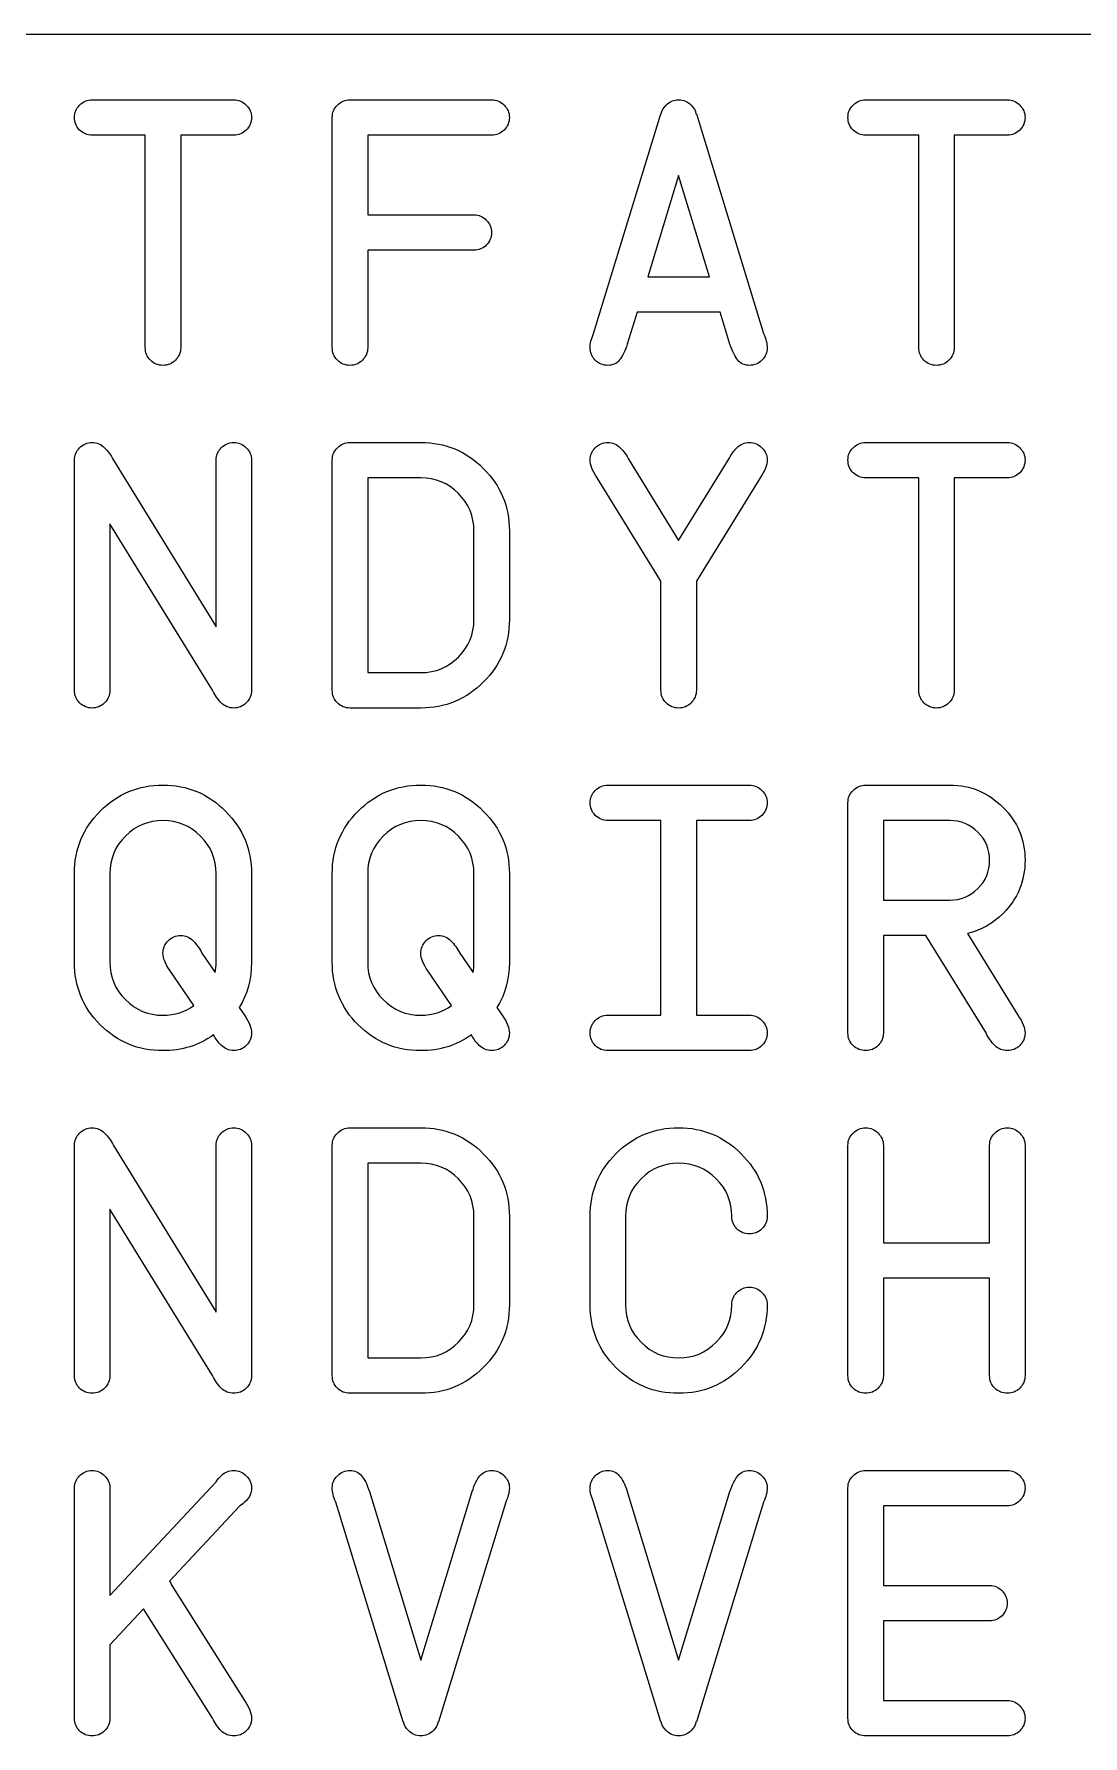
# Model space of a CAD drawing. Extents: x 0.3 to 81.7, y -40.7 to 31.5.
# Drawn here: x 19.99 to 28.63, y 17.51 to 31.53 of the extents above; entities that cross this region are included whole.
import ezdxf

# ---------------------------------------------------------------- set-up
doc = ezdxf.new("R2010")
doc.units = 0
doc.layers.add('Layer_1', color=7, linetype='CONTINUOUS')

msp = doc.modelspace()

# ---------------------------------------------------------------- linework, layer by layer
at = {"layer": 'Layer_1', "color": 7}
for p, q in [((2.8575, 31.531278), (81.710386, 31.531278)), ((20.465923, 30.989793), (21.632662, 30.989793)), ((22.589389, 30.989793), (23.756128, 30.989793)), ((26.836323, 30.989793), (28.003061, 30.989793)), ((22.443546, 28.948), (22.443546, 30.843952)), ((24.59618, 29.064673), (25.150381, 30.87312)), ((25.150381, 30.87312), (25.153296, 30.87312)), ((25.439147, 30.87312), (25.442066, 30.87312)), ((25.442066, 30.87312), (25.996267, 29.064673)), ((20.90345, 30.698108), (20.465923, 30.698108)), ((20.90345, 28.948), (20.90345, 30.698108)), ((21.195135, 30.698108), (21.195135, 28.948)), ((21.632662, 30.698108), (21.195135, 30.698108)), ((23.756128, 30.698108), (22.735231, 30.698108)), ((22.735231, 30.698108), (22.735231, 30.041817)), ((27.27385, 30.698108), (26.836323, 30.698108)), ((27.27385, 28.948), (27.27385, 30.698108)), ((27.565534, 30.698108), (27.565534, 28.948)), ((28.003061, 30.698108), (27.565534, 30.698108)), ((25.296223, 30.365588), (25.042457, 29.53137)), ((25.549989, 29.53137), (25.296223, 30.365588)), ((22.735231, 30.041817), (23.610285, 30.041817)), ((23.610285, 29.750132), (22.735231, 29.750132)), ((22.735231, 29.750132), (22.735231, 28.948)), ((25.042457, 29.53137), (25.549989, 29.53137)), ((24.953494, 29.239685), (24.87328, 28.977168)), ((25.638953, 29.239685), (24.953494, 29.239685)), ((25.719166, 28.977168), (25.638953, 29.239685)), ((20.568017, 28.123465), (20.568017, 28.123465)), ((22.589389, 28.167218), (23.172759, 28.167218)), ((26.836322, 28.167218), (28.003061, 28.167218)), ((20.320085, 26.125425), (20.320085, 28.021377)), ((20.640938, 28.021377), (21.486824, 26.648998)), ((21.486824, 26.648998), (21.486824, 28.021377)), ((21.778509, 28.021377), (21.778509, 26.125425)), ((22.443547, 26.125425), (22.443547, 28.021377)), ((24.887865, 28.021377), (25.296223, 27.359253)), ((25.296223, 27.359253), (25.704582, 28.021377)), ((22.735232, 27.875533), (22.735232, 26.271266)), ((23.172759, 27.875533), (22.735232, 27.875533)), ((25.119754, 27.073401), (24.625348, 27.875533)), ((25.967098, 27.875533), (25.472693, 27.073401)), ((27.273849, 27.875533), (26.836322, 27.875533)), ((27.273849, 26.125425), (27.273849, 27.875533)), ((27.565534, 27.875533), (27.565534, 26.125425)), ((28.003061, 27.875533), (27.565534, 27.875533)), ((21.457656, 26.125425), (20.61177, 27.497801)), ((20.61177, 27.497801), (20.61177, 26.125425)), ((23.610286, 26.708795), (23.610286, 27.438007)), ((23.901971, 27.438007), (23.901971, 26.708795)), ((25.150381, 27.023815), (25.119754, 27.073401)), ((25.472693, 27.073401), (25.442066, 27.023815)), ((25.150381, 26.125425), (25.150381, 27.023815)), ((25.442066, 27.023815), (25.442066, 26.125425)), ((22.735232, 26.271266), (23.172759, 26.271266)), ((23.172759, 25.979584), (22.589389, 25.979584)), ((24.712857, 25.344643), (25.879597, 25.344643)), ((26.836319, 25.344643), (27.529071, 25.344643)), ((26.690477, 23.30285), (26.690477, 25.198802)), ((25.150385, 25.052958), (24.712857, 25.052958)), ((25.150385, 23.448691), (25.150385, 25.052958)), ((25.879597, 25.052958), (25.442069, 25.052958)), ((25.442069, 25.052958), (25.442069, 23.448691)), ((27.529071, 25.052958), (26.982162, 25.052958)), ((26.982162, 25.052958), (26.982162, 24.396667)), ((27.529071, 25.052958), (27.529071, 25.052958)), ((20.320081, 23.88622), (20.320081, 24.615432)), ((20.611766, 24.615432), (20.611766, 23.88622)), ((21.48682, 23.88622), (21.48682, 24.615432)), ((21.778505, 24.615432), (21.778505, 23.88622)), ((22.443546, 23.88622), (22.443546, 24.615432)), ((22.735231, 24.615432), (22.735231, 23.88622)), ((23.610285, 23.88622), (23.610285, 24.615432)), ((23.90197, 24.615432), (23.90197, 23.88622)), ((26.982162, 24.396667), (27.529071, 24.396667)), ((27.674913, 24.121026), (28.090564, 23.448691)), ((27.332183, 24.104982), (26.982162, 24.104982)), ((26.982162, 24.104982), (26.982162, 23.30285)), ((27.828048, 23.30285), (27.332183, 24.104982)), ((21.370146, 23.959141), (21.479528, 23.800174)), ((23.493611, 23.959141), (23.602993, 23.800174)), ((21.303059, 23.528907), (21.10763, 23.8133)), ((23.426524, 23.528907), (23.231095, 23.8133)), ((21.676415, 23.511404), (21.720168, 23.448691)), ((23.79988, 23.511404), (23.843633, 23.448691)), ((24.712857, 23.448691), (25.150385, 23.448691)), ((25.442069, 23.448691), (25.879597, 23.448691)), ((21.466402, 23.286808), (21.466402, 23.286808)), ((23.589867, 23.286808), (23.589867, 23.286808)), ((25.879597, 23.157009), (24.712857, 23.157009)), ((20.568013, 22.478315), (20.568013, 22.478315)), ((22.589389, 22.522068), (23.172758, 22.522068)), ((20.320081, 20.480275), (20.320081, 22.376227)), ((20.640934, 22.376227), (21.48682, 21.003848)), ((21.48682, 21.003848), (21.48682, 22.376227)), ((21.778505, 22.376227), (21.778505, 20.480275)), ((22.443546, 20.480275), (22.443546, 22.376227)), ((26.690477, 20.480275), (26.690477, 22.376227)), ((26.982162, 22.376227), (26.982162, 21.574092)), ((27.857216, 21.574092), (27.857216, 22.376227)), ((28.148901, 22.376227), (28.148901, 20.480275)), ((22.735231, 22.230383), (22.735231, 20.626116)), ((23.172758, 22.230383), (22.735231, 22.230383)), ((21.457651, 20.480275), (20.611766, 21.852651)), ((20.611766, 21.852651), (20.611766, 20.480275)), ((23.610285, 21.063645), (23.610285, 21.792857)), ((23.90197, 21.792857), (23.90197, 21.063645)), ((24.567015, 21.063645), (24.567015, 21.792857)), ((24.8587, 21.792857), (24.8587, 21.063645)), ((26.982162, 21.574092), (27.857216, 21.574092)), ((27.857216, 21.282407), (26.982162, 21.282407)), ((26.982162, 21.282407), (26.982162, 20.480275)), ((27.857216, 20.480275), (27.857216, 21.282407)), ((25.733754, 21.063645), (25.733754, 21.063645)), ((22.735231, 20.626116), (23.172758, 20.626116)), ((23.172758, 20.334434), (22.589389, 20.334434)), ((26.836323, 19.699493), (28.003062, 19.699493)), ((20.320085, 17.6577), (20.320085, 19.553652)), ((20.61177, 18.669845), (21.486824, 19.604695)), ((20.61177, 19.553652), (20.61177, 18.669845)), ((22.749816, 19.524481), (23.172759, 18.136064)), ((23.172759, 18.136064), (23.595702, 19.524481)), ((24.873284, 19.524481), (25.296226, 18.136064)), ((25.296226, 18.136064), (25.719169, 19.524481)), ((26.69048, 17.6577), (26.69048, 19.553652)), ((21.683711, 19.407808), (21.103259, 18.786521)), ((23.026917, 17.628532), (22.472716, 19.436976)), ((23.872802, 19.436976), (23.318601, 17.628532)), ((25.150384, 17.628532), (24.596183, 19.436976)), ((25.99627, 19.436976), (25.442069, 17.628532)), ((28.003062, 19.407808), (26.982165, 19.407808)), ((26.982165, 19.407808), (26.982165, 18.751517)), ((21.122218, 18.751517), (21.720172, 17.803541)), ((26.982165, 18.751517), (27.857219, 18.751517)), ((20.88887, 18.559005), (20.61177, 18.262945)), ((21.457656, 17.6577), (20.88887, 18.559005)), ((27.857219, 18.459832), (26.982165, 18.459832)), ((26.982165, 18.459832), (26.982165, 17.803541)), ((20.61177, 18.262945), (20.61177, 17.6577)), ((26.982165, 17.803541), (28.003062, 17.803541)), ((23.029833, 17.628532), (23.026917, 17.628532)), ((23.318601, 17.628532), (23.315685, 17.628532)), ((25.153302, 17.628532), (25.150384, 17.628532)), ((25.442069, 17.628532), (25.439151, 17.628532)), ((23.172759, 17.511859), (23.172759, 17.511859)), ((25.296225, 17.511859), (25.296228, 17.511859)), ((28.003062, 17.511859), (26.836323, 17.511859))]:
    msp.add_line(p, q, dxfattribs=at)
for points in [[(20.362375, 30.94604), (20.391544, 30.975209), (20.42606, 30.989793), (20.465923, 30.989793)], [(21.632662, 30.989793), (21.672526, 30.989793), (21.706556, 30.975209), (21.734752, 30.94604)], [(22.485841, 30.94604), (22.515009, 30.975209), (22.549525, 30.989793), (22.589389, 30.989793)], [(23.756128, 30.989793), (23.795991, 30.989793), (23.830021, 30.975209), (23.858217, 30.94604)], [(25.194132, 30.94604), (25.222328, 30.975209), (25.256358, 30.989793), (25.296222, 30.989793)], [(25.296222, 30.989793), (25.336085, 30.989793), (25.370601, 30.975209), (25.39977, 30.94604)], [(26.732774, 30.94604), (26.761943, 30.975209), (26.796459, 30.989793), (26.836323, 30.989793)], [(28.003061, 30.989793), (28.042925, 30.989793), (28.076955, 30.975209), (28.105151, 30.94604)], [(20.320081, 30.843952), (20.320081, 30.883815), (20.334179, 30.917844), (20.362375, 30.94604)], [(20.362375, 30.740402), (20.334179, 30.76957), (20.320081, 30.804087), (20.320081, 30.843952)], [(21.734752, 30.94604), (21.76392, 30.917844), (21.778505, 30.883815), (21.778505, 30.843952)], [(21.778505, 30.843952), (21.778505, 30.804087), (21.76392, 30.76957), (21.734752, 30.740402)], [(22.443546, 30.843952), (22.443546, 30.883815), (22.457644, 30.917844), (22.485841, 30.94604)], [(23.858217, 30.94604), (23.887386, 30.917844), (23.90197, 30.883815), (23.90197, 30.843952)], [(23.90197, 30.843952), (23.90197, 30.804087), (23.887386, 30.76957), (23.858217, 30.740402)], [(25.153296, 30.87312), (25.158158, 30.900343), (25.17177, 30.92465), (25.194132, 30.94604)], [(25.39977, 30.94604), (25.42116, 30.92465), (25.434286, 30.900343), (25.439147, 30.87312)], [(26.69048, 30.843952), (26.69048, 30.883815), (26.704578, 30.917844), (26.732774, 30.94604)], [(26.732774, 30.740402), (26.704578, 30.76957), (26.69048, 30.804087), (26.69048, 30.843952)], [(28.105151, 30.94604), (28.13432, 30.917844), (28.148904, 30.883815), (28.148904, 30.843952)], [(28.148904, 30.843952), (28.148904, 30.804087), (28.13432, 30.76957), (28.105151, 30.740402)], [(20.465923, 30.698108), (20.42606, 30.698108), (20.391544, 30.712206), (20.362375, 30.740402)], [(21.734752, 30.740402), (21.706556, 30.712206), (21.672526, 30.698108), (21.632662, 30.698108)], [(23.858217, 30.740402), (23.830021, 30.712206), (23.795991, 30.698108), (23.756128, 30.698108)], [(26.836323, 30.698108), (26.796459, 30.698108), (26.761943, 30.712206), (26.732774, 30.740402)], [(28.105151, 30.740402), (28.076955, 30.712206), (28.042925, 30.698108), (28.003061, 30.698108)], [(23.610285, 30.041817), (23.650149, 30.041817), (23.684179, 30.027233), (23.712375, 29.998064)], [(23.712375, 29.998064), (23.741543, 29.969868), (23.756128, 29.935839), (23.756128, 29.895976)], [(23.756128, 29.895976), (23.756128, 29.856113), (23.741543, 29.821597), (23.712375, 29.792429)], [(23.712375, 29.792429), (23.684179, 29.764231), (23.650149, 29.750132), (23.610285, 29.750132)], [(24.567011, 28.948), (24.567011, 28.981058), (24.576734, 29.019949), (24.59618, 29.064673)], [(25.996267, 29.064673), (26.015712, 29.019949), (26.025435, 28.981058), (26.025435, 28.948)], [(20.945745, 28.844453), (20.917549, 28.873621), (20.90345, 28.908137), (20.90345, 28.948)], [(21.195135, 28.948), (21.195135, 28.908137), (21.180551, 28.873621), (21.151382, 28.844453)], [(22.485841, 28.844453), (22.457644, 28.873621), (22.443546, 28.908137), (22.443546, 28.948)], [(22.735231, 28.948), (22.735231, 28.908137), (22.720647, 28.873621), (22.691478, 28.844453)], [(24.609306, 28.844453), (24.581109, 28.873621), (24.567011, 28.908137), (24.567011, 28.948)], [(24.87328, 28.977168), (24.853835, 28.91786), (24.831958, 28.873621), (24.807651, 28.844453)], [(25.783337, 28.844453), (25.760002, 28.873621), (25.738612, 28.91786), (25.719166, 28.977168)], [(26.025435, 28.948), (26.025435, 28.908137), (26.010851, 28.873621), (25.981682, 28.844453)], [(27.316144, 28.844453), (27.287948, 28.873621), (27.27385, 28.908137), (27.27385, 28.948)], [(27.565534, 28.948), (27.565534, 28.908137), (27.55095, 28.873621), (27.521782, 28.844453)], [(21.049293, 28.802159), (21.009429, 28.802159), (20.974913, 28.816257), (20.945745, 28.844453)], [(21.151382, 28.844453), (21.123186, 28.816257), (21.089156, 28.802159), (21.049293, 28.802159)], [(22.589389, 28.802159), (22.549525, 28.802159), (22.515009, 28.816257), (22.485841, 28.844453)], [(22.691478, 28.844453), (22.663282, 28.816257), (22.629252, 28.802159), (22.589389, 28.802159)], [(24.712854, 28.802159), (24.67299, 28.802159), (24.638474, 28.816257), (24.609306, 28.844453)], [(24.807651, 28.844453), (24.784317, 28.816257), (24.752717, 28.802159), (24.712854, 28.802159)], [(25.879593, 28.802159), (25.839729, 28.802159), (25.807644, 28.816257), (25.783337, 28.844453)], [(25.981682, 28.844453), (25.953486, 28.816257), (25.919456, 28.802159), (25.879593, 28.802159)], [(27.419692, 28.802159), (27.379828, 28.802159), (27.345312, 28.816257), (27.316144, 28.844453)], [(27.521782, 28.844453), (27.493585, 28.816257), (27.459556, 28.802159), (27.419692, 28.802159)], [(20.320085, 28.021377), (20.320085, 28.06124), (20.334183, 28.095269), (20.362379, 28.123465)], [(20.362379, 28.123465), (20.391548, 28.152634), (20.426064, 28.167218), (20.465928, 28.167218)], [(20.465928, 28.167218), (20.505791, 28.167218), (20.539821, 28.152634), (20.568017, 28.123465)], [(20.568017, 28.123465), (20.597186, 28.095269), (20.621493, 28.06124), (20.640938, 28.021377)], [(21.486824, 28.021377), (21.486824, 28.06124), (21.500922, 28.095269), (21.529118, 28.123465)], [(21.529118, 28.123465), (21.558287, 28.152634), (21.592803, 28.167218), (21.632667, 28.167218)], [(21.632667, 28.167218), (21.67253, 28.167218), (21.70656, 28.152634), (21.734756, 28.123465)], [(21.734756, 28.123465), (21.763925, 28.095269), (21.778509, 28.06124), (21.778509, 28.021377)], [(22.443547, 28.021377), (22.443547, 28.06124), (22.457645, 28.095269), (22.485841, 28.123465)], [(22.485841, 28.123465), (22.51501, 28.152634), (22.549526, 28.167218), (22.589389, 28.167218)], [(23.172759, 28.167218), (23.374021, 28.167218), (23.545629, 28.095756), (23.687582, 27.952831)], [(24.567011, 28.021377), (24.567011, 28.06124), (24.581109, 28.095269), (24.609306, 28.123465)], [(24.609306, 28.123465), (24.638474, 28.152634), (24.67299, 28.167218), (24.712854, 28.167218)], [(24.712854, 28.167218), (24.752717, 28.167218), (24.786747, 28.152634), (24.814943, 28.123465)], [(24.814943, 28.123465), (24.844112, 28.095269), (24.868419, 28.06124), (24.887865, 28.021377)], [(25.704582, 28.021377), (25.724028, 28.06124), (25.747848, 28.095269), (25.776044, 28.123465)], [(25.776044, 28.123465), (25.805213, 28.152634), (25.839729, 28.167218), (25.879593, 28.167218)], [(25.879593, 28.167218), (25.919456, 28.167218), (25.953486, 28.152634), (25.981682, 28.123465)], [(25.981682, 28.123465), (26.010851, 28.095269), (26.025435, 28.06124), (26.025435, 28.021377)], [(26.69048, 28.021377), (26.69048, 28.06124), (26.704578, 28.095269), (26.732774, 28.123465)], [(26.732774, 28.123465), (26.761943, 28.152634), (26.796459, 28.167218), (26.836322, 28.167218)], [(28.003061, 28.167218), (28.042925, 28.167218), (28.076955, 28.152634), (28.105151, 28.123465)], [(28.105151, 28.123465), (28.13432, 28.095269), (28.148904, 28.06124), (28.148904, 28.021377)], [(23.687582, 27.952831), (23.830508, 27.810877), (23.901971, 27.639269), (23.901971, 27.438007)], [(24.625348, 27.875533), (24.586457, 27.932897), (24.567011, 27.981512), (24.567011, 28.021377)], [(26.025435, 28.021377), (26.025435, 27.981512), (26.005989, 27.932897), (25.967098, 27.875533)], [(26.732774, 27.917827), (26.704578, 27.946995), (26.69048, 27.981512), (26.69048, 28.021377)], [(26.836322, 27.875533), (26.796459, 27.875533), (26.761943, 27.889631), (26.732774, 27.917827)], [(28.105151, 27.917827), (28.076955, 27.889631), (28.042925, 27.875533), (28.003061, 27.875533)], [(28.148904, 28.021377), (28.148904, 27.981512), (28.13432, 27.946995), (28.105151, 27.917827)], [(23.481945, 27.747192), (23.396384, 27.832753), (23.293322, 27.875533), (23.172759, 27.875533)], [(23.610286, 27.438007), (23.610286, 27.55857), (23.567506, 27.661632), (23.481945, 27.747192)], [(23.481945, 26.39961), (23.567506, 26.48517), (23.610286, 26.588232), (23.610286, 26.708795)], [(23.901971, 26.708795), (23.901971, 26.507533), (23.830508, 26.335439), (23.687582, 26.192512)], [(23.172759, 26.271266), (23.293322, 26.271266), (23.396384, 26.314047), (23.481945, 26.39961)], [(20.362379, 26.021878), (20.334183, 26.051046), (20.320085, 26.085562), (20.320085, 26.125425)], [(20.61177, 26.125425), (20.61177, 26.085562), (20.597186, 26.051046), (20.568017, 26.021878)], [(21.529118, 26.021878), (21.500922, 26.051046), (21.477101, 26.085562), (21.457656, 26.125425)], [(21.778509, 26.125425), (21.778509, 26.085562), (21.763925, 26.051046), (21.734756, 26.021878)], [(22.485841, 26.021878), (22.457645, 26.051046), (22.443547, 26.085562), (22.443547, 26.125425)], [(23.687582, 26.192512), (23.545629, 26.05056), (23.374021, 25.979584), (23.172759, 25.979584)], [(25.192675, 26.021878), (25.164479, 26.051046), (25.150381, 26.085562), (25.150381, 26.125425)], [(25.442066, 26.125425), (25.442066, 26.085562), (25.427481, 26.051046), (25.398313, 26.021878)], [(27.316144, 26.021878), (27.287948, 26.051046), (27.273849, 26.085562), (27.273849, 26.125425)], [(27.565534, 26.125425), (27.565534, 26.085562), (27.55095, 26.051046), (27.521782, 26.021878)], [(20.465928, 25.979584), (20.426064, 25.979584), (20.391548, 25.993682), (20.362379, 26.021878)], [(20.568017, 26.021878), (20.539821, 25.993682), (20.505791, 25.979584), (20.465928, 25.979584)], [(21.632667, 25.979584), (21.592803, 25.979584), (21.558287, 25.993682), (21.529118, 26.021878)], [(21.734756, 26.021878), (21.70656, 25.993682), (21.67253, 25.979584), (21.632667, 25.979584)], [(22.589389, 25.979584), (22.549526, 25.979584), (22.51501, 25.993682), (22.485841, 26.021878)], [(25.296223, 25.979584), (25.25636, 25.979584), (25.221843, 25.993682), (25.192675, 26.021878)], [(25.398313, 26.021878), (25.370117, 25.993682), (25.336087, 25.979584), (25.296223, 25.979584)], [(27.419692, 25.979584), (27.379828, 25.979584), (27.345312, 25.993682), (27.316144, 26.021878)], [(27.521782, 26.021878), (27.493585, 25.993682), (27.459556, 25.979584), (27.419692, 25.979584)], [(20.533011, 25.130256), (20.675936, 25.273181), (20.84803, 25.344643), (21.049293, 25.344643)], [(21.049293, 25.344643), (21.250555, 25.344643), (21.422163, 25.273181), (21.564116, 25.130256)], [(22.656476, 25.130256), (22.799402, 25.273181), (22.971496, 25.344643), (23.172758, 25.344643)], [(23.172758, 25.344643), (23.374021, 25.344643), (23.545628, 25.273181), (23.687582, 25.130256)], [(24.567015, 25.198802), (24.567015, 25.238665), (24.581113, 25.272694), (24.609309, 25.30089)], [(24.609309, 25.30089), (24.638478, 25.330059), (24.672994, 25.344643), (24.712857, 25.344643)], [(25.879597, 25.344643), (25.91946, 25.344643), (25.95349, 25.330059), (25.981686, 25.30089)], [(25.981686, 25.30089), (26.010855, 25.272694), (26.025439, 25.238665), (26.025439, 25.198802)], [(26.690477, 25.198802), (26.690477, 25.238665), (26.704575, 25.272694), (26.732771, 25.30089)], [(26.732771, 25.30089), (26.76194, 25.330059), (26.796456, 25.344643), (26.836319, 25.344643)], [(27.529071, 25.344643), (27.700192, 25.344643), (27.846035, 25.283876), (27.966598, 25.162342)], [(20.320081, 24.615432), (20.320081, 24.816694), (20.391058, 24.988302), (20.533011, 25.130256)], [(21.564116, 25.130256), (21.707042, 24.988302), (21.778505, 24.816694), (21.778505, 24.615432)], [(22.443546, 24.615432), (22.443546, 24.816694), (22.514523, 24.988302), (22.656476, 25.130256)], [(23.687582, 25.130256), (23.830507, 24.988302), (23.90197, 24.816694), (23.90197, 24.615432)], [(24.609309, 25.095252), (24.581113, 25.12442), (24.567015, 25.158937), (24.567015, 25.198802)], [(24.712857, 25.052958), (24.672994, 25.052958), (24.638478, 25.067056), (24.609309, 25.095252)], [(25.981686, 25.095252), (25.95349, 25.067056), (25.91946, 25.052958), (25.879597, 25.052958)], [(26.025439, 25.198802), (26.025439, 25.158937), (26.010855, 25.12442), (25.981686, 25.095252)], [(27.966598, 25.162342), (28.088133, 25.041778), (28.148901, 24.895935), (28.148901, 24.724813)], [(21.049293, 25.052958), (20.92873, 25.052958), (20.825668, 25.010178), (20.740107, 24.924617)], [(21.358479, 24.924617), (21.272918, 25.010178), (21.169856, 25.052958), (21.049293, 25.052958)], [(23.172758, 25.052958), (23.052195, 25.052958), (22.949133, 25.010178), (22.863572, 24.924617)], [(23.481944, 24.924617), (23.396383, 25.010178), (23.293321, 25.052958), (23.172758, 25.052958)], [(27.76096, 24.956703), (27.696789, 25.020873), (27.619493, 25.052958), (27.529071, 25.052958)], [(27.857216, 24.724813), (27.857216, 24.815235), (27.825131, 24.892532), (27.76096, 24.956703)], [(20.740107, 24.924617), (20.654546, 24.839057), (20.611766, 24.735995), (20.611766, 24.615432)], [(21.48682, 24.615432), (21.48682, 24.735995), (21.444039, 24.839057), (21.358479, 24.924617)], [(22.863572, 24.924617), (22.778011, 24.839057), (22.735231, 24.735995), (22.735231, 24.615432)], [(23.610285, 24.615432), (23.610285, 24.735995), (23.567505, 24.839057), (23.481944, 24.924617)], [(27.76096, 24.492925), (27.825131, 24.557094), (27.857216, 24.63439), (27.857216, 24.724813)], [(28.148901, 24.724813), (28.148901, 24.553692), (28.088619, 24.40785), (27.968056, 24.287286)], [(27.529071, 24.396667), (27.619493, 24.396667), (27.696789, 24.428753), (27.76096, 24.492925)], [(27.968056, 24.287286), (27.882495, 24.201726), (27.784781, 24.146306), (27.674913, 24.121026)], [(21.049293, 23.959141), (21.049293, 23.999004), (21.063391, 24.033033), (21.091587, 24.061229)], [(21.091587, 24.061229), (21.120756, 24.090398), (21.155272, 24.104982), (21.195135, 24.104982)], [(21.195135, 24.104982), (21.234999, 24.104982), (21.269029, 24.090398), (21.297225, 24.061229)], [(21.297225, 24.061229), (21.326393, 24.033033), (21.3507, 23.999004), (21.370146, 23.959141)], [(23.172758, 23.959141), (23.172758, 23.999004), (23.186856, 24.033033), (23.215052, 24.061229)], [(23.215052, 24.061229), (23.244221, 24.090398), (23.278737, 24.104982), (23.318601, 24.104982)], [(23.318601, 24.104982), (23.358464, 24.104982), (23.392494, 24.090398), (23.42069, 24.061229)], [(23.42069, 24.061229), (23.449859, 24.033033), (23.474166, 23.999004), (23.493611, 23.959141)], [(20.533011, 23.369937), (20.391058, 23.512864), (20.320081, 23.684958), (20.320081, 23.88622)], [(20.611766, 23.88622), (20.611766, 23.765657), (20.654546, 23.662595), (20.740107, 23.577035)], [(21.10763, 23.8133), (21.068738, 23.870664), (21.049293, 23.919278), (21.049293, 23.959141)], [(21.479528, 23.800174), (21.484389, 23.827397), (21.48682, 23.856079), (21.48682, 23.88622)], [(21.778505, 23.88622), (21.778505, 23.747183), (21.744475, 23.622244), (21.676415, 23.511404)], [(22.656476, 23.369937), (22.514523, 23.512864), (22.443546, 23.684958), (22.443546, 23.88622)], [(22.735231, 23.88622), (22.735231, 23.765657), (22.778011, 23.662595), (22.863572, 23.577035)], [(23.231095, 23.8133), (23.192204, 23.870664), (23.172758, 23.919278), (23.172758, 23.959141)], [(23.602993, 23.800174), (23.607855, 23.827397), (23.610285, 23.856079), (23.610285, 23.88622)], [(23.90197, 23.88622), (23.90197, 23.747183), (23.86794, 23.622244), (23.79988, 23.511404)], [(20.740107, 23.577035), (20.825668, 23.491472), (20.92873, 23.448691), (21.049293, 23.448691)], [(22.863572, 23.577035), (22.949133, 23.491472), (23.052195, 23.448691), (23.172758, 23.448691)], [(21.049293, 23.448691), (21.144576, 23.448691), (21.229165, 23.47543), (21.303059, 23.528907)], [(21.720168, 23.448691), (21.759059, 23.391327), (21.778505, 23.342713), (21.778505, 23.30285)], [(23.172758, 23.448691), (23.268042, 23.448691), (23.35263, 23.47543), (23.426524, 23.528907)], [(23.843633, 23.448691), (23.882524, 23.391327), (23.90197, 23.342713), (23.90197, 23.30285)], [(24.609309, 23.404941), (24.638478, 23.434108), (24.672994, 23.448691), (24.712857, 23.448691)], [(25.879597, 23.448691), (25.91946, 23.448691), (25.95349, 23.434108), (25.981686, 23.404941)], [(28.090564, 23.448691), (28.129455, 23.391327), (28.148901, 23.342713), (28.148901, 23.30285)], [(21.049293, 23.157009), (20.84803, 23.157009), (20.675936, 23.227985), (20.533011, 23.369937)], [(21.466402, 23.286808), (21.344867, 23.200275), (21.20583, 23.157009), (21.049293, 23.157009)], [(21.530573, 23.200762), (21.505293, 23.225069), (21.483903, 23.253751), (21.466402, 23.286808)], [(21.778505, 23.30285), (21.778505, 23.262987), (21.76392, 23.228471), (21.734752, 23.199303)], [(23.172758, 23.157009), (22.971496, 23.157009), (22.799402, 23.227985), (22.656476, 23.369937)], [(23.589867, 23.286808), (23.468332, 23.200275), (23.329296, 23.157009), (23.172758, 23.157009)], [(23.654038, 23.200762), (23.628759, 23.225069), (23.607368, 23.253751), (23.589867, 23.286808)], [(23.90197, 23.30285), (23.90197, 23.262987), (23.887386, 23.228471), (23.858217, 23.199303)], [(24.567015, 23.30285), (24.567015, 23.342713), (24.581113, 23.376743), (24.609309, 23.404941)], [(24.609309, 23.199303), (24.581113, 23.228471), (24.567015, 23.262987), (24.567015, 23.30285)], [(25.981686, 23.404941), (26.010855, 23.376743), (26.025439, 23.342713), (26.025439, 23.30285)], [(26.025439, 23.30285), (26.025439, 23.262987), (26.010855, 23.228471), (25.981686, 23.199303)], [(26.732771, 23.199303), (26.704575, 23.228471), (26.690477, 23.262987), (26.690477, 23.30285)], [(26.982162, 23.30285), (26.982162, 23.262987), (26.967578, 23.228471), (26.938409, 23.199303)], [(27.89951, 23.199303), (27.871314, 23.228471), (27.847493, 23.262987), (27.828048, 23.30285)], [(28.148901, 23.30285), (28.148901, 23.262987), (28.134316, 23.228471), (28.105148, 23.199303)], [(21.632662, 23.157009), (21.592799, 23.157009), (21.558769, 23.171593), (21.530573, 23.200762)], [(21.734752, 23.199303), (21.706556, 23.171107), (21.672526, 23.157009), (21.632662, 23.157009)], [(23.756128, 23.157009), (23.716264, 23.157009), (23.682234, 23.171593), (23.654038, 23.200762)], [(23.858217, 23.199303), (23.830021, 23.171107), (23.795991, 23.157009), (23.756128, 23.157009)], [(24.712857, 23.157009), (24.672994, 23.157009), (24.638478, 23.171107), (24.609309, 23.199303)], [(25.981686, 23.199303), (25.95349, 23.171107), (25.91946, 23.157009), (25.879597, 23.157009)], [(26.836319, 23.157009), (26.796456, 23.157009), (26.76194, 23.171107), (26.732771, 23.199303)], [(26.938409, 23.199303), (26.910213, 23.171107), (26.876183, 23.157009), (26.836319, 23.157009)], [(28.003058, 23.157009), (27.963195, 23.157009), (27.928679, 23.171107), (27.89951, 23.199303)], [(28.105148, 23.199303), (28.076952, 23.171107), (28.042922, 23.157009), (28.003058, 23.157009)], [(20.320081, 22.376227), (20.320081, 22.41609), (20.334179, 22.450119), (20.362375, 22.478315)], [(20.362375, 22.478315), (20.391544, 22.507484), (20.42606, 22.522068), (20.465923, 22.522068)], [(20.465923, 22.522068), (20.505787, 22.522068), (20.539817, 22.507484), (20.568013, 22.478315)], [(20.568013, 22.478315), (20.597181, 22.450119), (20.621489, 22.41609), (20.640934, 22.376227)], [(21.48682, 22.376227), (21.48682, 22.41609), (21.500918, 22.450119), (21.529114, 22.478315)], [(21.529114, 22.478315), (21.558283, 22.507484), (21.592799, 22.522068), (21.632662, 22.522068)], [(21.632662, 22.522068), (21.672526, 22.522068), (21.706556, 22.507484), (21.734752, 22.478315)], [(21.734752, 22.478315), (21.76392, 22.450119), (21.778505, 22.41609), (21.778505, 22.376227)], [(22.443546, 22.376227), (22.443546, 22.41609), (22.457644, 22.450119), (22.485841, 22.478315)], [(22.485841, 22.478315), (22.515009, 22.507484), (22.549525, 22.522068), (22.589389, 22.522068)], [(23.172758, 22.522068), (23.374021, 22.522068), (23.545629, 22.450606), (23.687582, 22.307681)], [(24.779945, 22.307681), (24.922871, 22.450606), (25.094964, 22.522068), (25.296227, 22.522068)], [(25.296227, 22.522068), (25.497489, 22.522068), (25.669097, 22.450606), (25.81105, 22.307681)], [(26.690477, 22.376227), (26.690477, 22.41609), (26.704575, 22.450119), (26.732771, 22.478315)], [(26.732771, 22.478315), (26.76194, 22.507484), (26.796456, 22.522068), (26.836319, 22.522068)], [(26.836319, 22.522068), (26.876183, 22.522068), (26.910213, 22.507484), (26.938409, 22.478315)], [(26.938409, 22.478315), (26.967578, 22.450119), (26.982162, 22.41609), (26.982162, 22.376227)], [(27.857216, 22.376227), (27.857216, 22.41609), (27.871314, 22.450119), (27.89951, 22.478315)], [(27.89951, 22.478315), (27.928679, 22.507484), (27.963195, 22.522068), (28.003058, 22.522068)], [(28.003058, 22.522068), (28.042922, 22.522068), (28.076952, 22.507484), (28.105148, 22.478315)], [(28.105148, 22.478315), (28.134316, 22.450119), (28.148901, 22.41609), (28.148901, 22.376227)], [(23.687582, 22.307681), (23.830507, 22.165727), (23.90197, 21.994119), (23.90197, 21.792857)], [(24.567015, 21.792857), (24.567015, 21.994119), (24.637992, 22.165727), (24.779945, 22.307681)], [(25.81105, 22.307681), (25.953976, 22.165727), (26.025439, 21.994119), (26.025439, 21.792857)], [(23.481944, 22.102042), (23.396383, 22.187603), (23.293321, 22.230383), (23.172758, 22.230383)], [(25.296227, 22.230383), (25.175664, 22.230383), (25.072602, 22.187603), (24.987041, 22.102042)], [(25.605413, 22.102042), (25.519852, 22.187603), (25.41679, 22.230383), (25.296227, 22.230383)], [(23.610285, 21.792857), (23.610285, 21.91342), (23.567505, 22.016482), (23.481944, 22.102042)], [(24.987041, 22.102042), (24.90148, 22.016482), (24.8587, 21.91342), (24.8587, 21.792857)], [(25.733754, 21.792857), (25.733754, 21.91342), (25.690974, 22.016482), (25.605413, 22.102042)], [(25.776048, 21.689309), (25.747852, 21.718478), (25.733754, 21.752994), (25.733754, 21.792857)], [(26.025439, 21.792857), (26.025439, 21.752994), (26.010855, 21.718478), (25.981686, 21.689309)], [(25.879596, 21.647013), (25.839733, 21.647013), (25.805217, 21.661112), (25.776048, 21.689309)], [(25.981686, 21.689309), (25.95349, 21.661112), (25.91946, 21.647013), (25.879596, 21.647013)], [(25.776048, 21.165733), (25.805217, 21.194902), (25.839733, 21.209486), (25.879596, 21.209486)], [(25.879596, 21.209486), (25.91946, 21.209486), (25.95349, 21.194902), (25.981686, 21.165733)], [(23.481944, 20.75446), (23.567505, 20.84002), (23.610285, 20.943082), (23.610285, 21.063645)], [(23.90197, 21.063645), (23.90197, 20.862383), (23.830507, 20.690289), (23.687582, 20.547362)], [(24.779945, 20.547362), (24.637992, 20.690289), (24.567015, 20.862383), (24.567015, 21.063645)], [(24.8587, 21.063645), (24.8587, 20.943082), (24.90148, 20.84002), (24.987041, 20.75446)], [(25.605413, 20.75446), (25.690974, 20.84002), (25.733754, 20.943082), (25.733754, 21.063645)], [(25.733754, 21.063645), (25.733754, 21.103508), (25.747852, 21.137538), (25.776048, 21.165733)], [(26.025439, 21.063645), (26.025439, 20.862383), (25.953976, 20.690289), (25.81105, 20.547362)], [(25.981686, 21.165733), (26.010855, 21.137538), (26.025439, 21.103508), (26.025439, 21.063645)], [(23.172758, 20.626116), (23.293321, 20.626116), (23.396383, 20.668897), (23.481944, 20.75446)], [(24.987041, 20.75446), (25.072602, 20.668897), (25.175664, 20.626116), (25.296227, 20.626116)], [(25.296227, 20.626116), (25.41679, 20.626116), (25.519852, 20.668897), (25.605413, 20.75446)], [(20.362375, 20.376728), (20.334179, 20.405896), (20.320081, 20.440412), (20.320081, 20.480275)], [(20.611766, 20.480275), (20.611766, 20.440412), (20.597181, 20.405896), (20.568013, 20.376728)], [(21.529114, 20.376728), (21.500918, 20.405896), (21.477097, 20.440412), (21.457651, 20.480275)], [(21.778505, 20.480275), (21.778505, 20.440412), (21.76392, 20.405896), (21.734752, 20.376728)], [(22.485841, 20.376728), (22.457644, 20.405896), (22.443546, 20.440412), (22.443546, 20.480275)], [(23.687582, 20.547362), (23.545629, 20.40541), (23.374021, 20.334434), (23.172758, 20.334434)], [(25.296227, 20.334434), (25.094964, 20.334434), (24.922871, 20.40541), (24.779945, 20.547362)], [(25.81105, 20.547362), (25.669097, 20.40541), (25.497489, 20.334434), (25.296227, 20.334434)], [(26.732771, 20.376728), (26.704575, 20.405896), (26.690477, 20.440412), (26.690477, 20.480275)], [(26.982162, 20.480275), (26.982162, 20.440412), (26.967578, 20.405896), (26.938409, 20.376728)], [(27.89951, 20.376728), (27.871314, 20.405896), (27.857216, 20.440412), (27.857216, 20.480275)], [(28.148901, 20.480275), (28.148901, 20.440412), (28.134316, 20.405896), (28.105148, 20.376728)], [(20.465923, 20.334434), (20.42606, 20.334434), (20.391544, 20.348532), (20.362375, 20.376728)], [(20.568013, 20.376728), (20.539817, 20.348532), (20.505787, 20.334434), (20.465923, 20.334434)], [(21.632662, 20.334434), (21.592799, 20.334434), (21.558283, 20.348532), (21.529114, 20.376728)], [(21.734752, 20.376728), (21.706556, 20.348532), (21.672526, 20.334434), (21.632662, 20.334434)], [(22.589389, 20.334434), (22.549525, 20.334434), (22.515009, 20.348532), (22.485841, 20.376728)], [(26.836319, 20.334434), (26.796456, 20.334434), (26.76194, 20.348532), (26.732771, 20.376728)], [(26.938409, 20.376728), (26.910213, 20.348532), (26.876183, 20.334434), (26.836319, 20.334434)], [(28.003058, 20.334434), (27.963195, 20.334434), (27.928679, 20.348532), (27.89951, 20.376728)], [(28.105148, 20.376728), (28.076952, 20.348532), (28.042922, 20.334434), (28.003058, 20.334434)], [(20.320085, 19.553652), (20.320085, 19.593515), (20.334183, 19.627544), (20.362379, 19.65574)], [(20.362379, 19.65574), (20.391548, 19.684909), (20.426064, 19.699493), (20.465928, 19.699493)], [(20.465928, 19.699493), (20.505791, 19.699493), (20.539821, 19.684909), (20.568017, 19.65574)], [(20.568017, 19.65574), (20.597186, 19.627544), (20.61177, 19.593515), (20.61177, 19.553652)], [(21.486824, 19.604695), (21.499464, 19.623171), (21.514048, 19.640672), (21.530577, 19.657199)], [(21.530577, 19.657199), (21.558773, 19.685395), (21.592803, 19.699493), (21.632667, 19.699493)], [(21.632667, 19.699493), (21.67253, 19.699493), (21.70656, 19.684909), (21.734756, 19.65574)], [(21.734756, 19.65574), (21.763925, 19.627544), (21.778509, 19.593515), (21.778509, 19.553652)], [(22.443547, 19.553652), (22.443547, 19.593515), (22.457645, 19.627544), (22.485841, 19.65574)], [(22.485841, 19.65574), (22.51501, 19.684909), (22.549526, 19.699493), (22.58939, 19.699493)], [(22.58939, 19.699493), (22.629253, 19.699493), (22.660852, 19.684909), (22.684187, 19.65574)], [(22.684187, 19.65574), (22.708494, 19.627544), (22.73037, 19.583791), (22.749816, 19.524481)], [(23.595702, 19.524481), (23.615148, 19.583791), (23.636538, 19.627544), (23.659873, 19.65574)], [(23.659873, 19.65574), (23.68418, 19.684909), (23.716265, 19.699493), (23.756128, 19.699493)], [(23.756128, 19.699493), (23.795992, 19.699493), (23.830022, 19.684909), (23.858218, 19.65574)], [(23.858218, 19.65574), (23.887387, 19.627544), (23.901971, 19.593515), (23.901971, 19.553652)], [(24.567015, 19.553652), (24.567015, 19.593515), (24.581113, 19.627544), (24.609309, 19.65574)], [(24.609309, 19.65574), (24.638477, 19.684909), (24.672993, 19.699493), (24.712857, 19.699493)], [(24.712857, 19.699493), (24.752721, 19.699493), (24.78432, 19.684909), (24.807655, 19.65574)], [(24.807655, 19.65574), (24.831962, 19.627544), (24.853838, 19.583791), (24.873284, 19.524481)], [(25.719169, 19.524481), (25.738615, 19.583791), (25.760005, 19.627544), (25.78334, 19.65574)], [(25.78334, 19.65574), (25.807647, 19.684909), (25.839732, 19.699493), (25.879596, 19.699493)], [(25.879596, 19.699493), (25.91946, 19.699493), (25.953489, 19.684909), (25.981686, 19.65574)], [(25.981686, 19.65574), (26.010854, 19.627544), (26.025438, 19.593515), (26.025438, 19.553652)], [(26.69048, 19.553652), (26.69048, 19.593515), (26.704578, 19.627544), (26.732775, 19.65574)], [(26.732775, 19.65574), (26.761943, 19.684909), (26.796459, 19.699493), (26.836323, 19.699493)], [(28.003062, 19.699493), (28.042925, 19.699493), (28.076955, 19.684909), (28.105151, 19.65574)], [(28.105151, 19.65574), (28.13432, 19.627544), (28.148904, 19.593515), (28.148904, 19.553652)], [(21.778509, 19.553652), (21.778509, 19.513787), (21.764411, 19.479757), (21.736215, 19.451561)], [(22.472716, 19.436976), (22.45327, 19.481702), (22.443547, 19.520594), (22.443547, 19.553652)], [(23.901971, 19.553652), (23.901971, 19.520594), (23.892248, 19.481702), (23.872802, 19.436976)], [(24.596183, 19.436976), (24.576737, 19.481702), (24.567015, 19.520594), (24.567015, 19.553652)], [(26.025438, 19.553652), (26.025438, 19.520594), (26.015715, 19.481702), (25.99627, 19.436976)], [(28.148904, 19.553652), (28.148904, 19.513787), (28.13432, 19.47927), (28.105151, 19.450102)], [(21.736215, 19.451561), (21.715797, 19.431143), (21.698296, 19.416559), (21.683711, 19.407808)], [(28.105151, 19.450102), (28.076955, 19.421906), (28.042925, 19.407808), (28.003062, 19.407808)], [(21.103259, 18.786521), (21.110065, 18.775816), (21.116385, 18.764148), (21.122218, 18.751517)], [(27.857219, 18.751517), (27.897083, 18.751517), (27.931113, 18.736933), (27.959309, 18.707764)], [(27.959309, 18.707764), (27.988477, 18.679568), (28.003062, 18.645539), (28.003062, 18.605676)], [(28.003062, 18.605676), (28.003062, 18.565811), (27.988477, 18.531295), (27.959309, 18.502129)], [(27.959309, 18.502129), (27.931113, 18.473931), (27.897083, 18.459832), (27.857219, 18.459832)], [(21.720172, 17.803541), (21.759063, 17.746177), (21.778509, 17.697563), (21.778509, 17.6577)], [(28.003062, 17.803541), (28.042925, 17.803541), (28.076955, 17.788957), (28.105151, 17.759788)], [(28.105151, 17.759788), (28.13432, 17.731592), (28.148904, 17.697563), (28.148904, 17.6577)], [(20.362379, 17.554153), (20.334183, 17.583321), (20.320085, 17.617837), (20.320085, 17.6577)], [(20.465928, 17.511859), (20.426064, 17.511859), (20.391548, 17.525957), (20.362379, 17.554153)], [(20.568017, 17.554153), (20.539821, 17.525957), (20.505791, 17.511859), (20.465928, 17.511859)], [(20.61177, 17.6577), (20.61177, 17.617837), (20.597186, 17.583321), (20.568017, 17.554153)], [(21.529118, 17.554153), (21.500922, 17.583321), (21.477101, 17.617837), (21.457656, 17.6577)], [(21.632667, 17.511859), (21.592803, 17.511859), (21.558287, 17.525957), (21.529118, 17.554153)], [(21.734756, 17.554153), (21.70656, 17.525957), (21.67253, 17.511859), (21.632667, 17.511859)], [(21.778509, 17.6577), (21.778509, 17.617837), (21.763925, 17.583321), (21.734756, 17.554153)], [(23.070669, 17.555609), (23.048307, 17.576999), (23.034695, 17.601307), (23.029833, 17.628532)], [(23.172759, 17.511859), (23.132895, 17.511859), (23.098865, 17.526442), (23.070669, 17.555609)], [(23.276307, 17.555609), (23.247139, 17.526442), (23.212623, 17.511859), (23.172759, 17.511859)], [(23.315685, 17.628532), (23.310823, 17.601307), (23.297697, 17.576999), (23.276307, 17.555609)], [(25.194138, 17.555609), (25.171776, 17.576999), (25.158164, 17.601307), (25.153302, 17.628532)], [(25.296228, 17.511859), (25.256364, 17.511859), (25.222334, 17.526442), (25.194138, 17.555609)], [(25.399773, 17.555609), (25.370605, 17.526442), (25.336089, 17.511859), (25.296225, 17.511859)], [(25.439151, 17.628532), (25.434289, 17.601307), (25.421163, 17.576999), (25.399773, 17.555609)], [(26.732775, 17.554153), (26.704578, 17.583321), (26.69048, 17.617837), (26.69048, 17.6577)], [(26.836323, 17.511859), (26.796459, 17.511859), (26.761943, 17.525957), (26.732775, 17.554153)], [(28.105151, 17.554153), (28.076955, 17.525957), (28.042925, 17.511859), (28.003062, 17.511859)], [(28.148904, 17.6577), (28.148904, 17.617837), (28.13432, 17.583321), (28.105151, 17.554153)]]:
    msp.add_open_spline(points, degree=3, dxfattribs=at)

doc.saveas('drawing.dxf')
